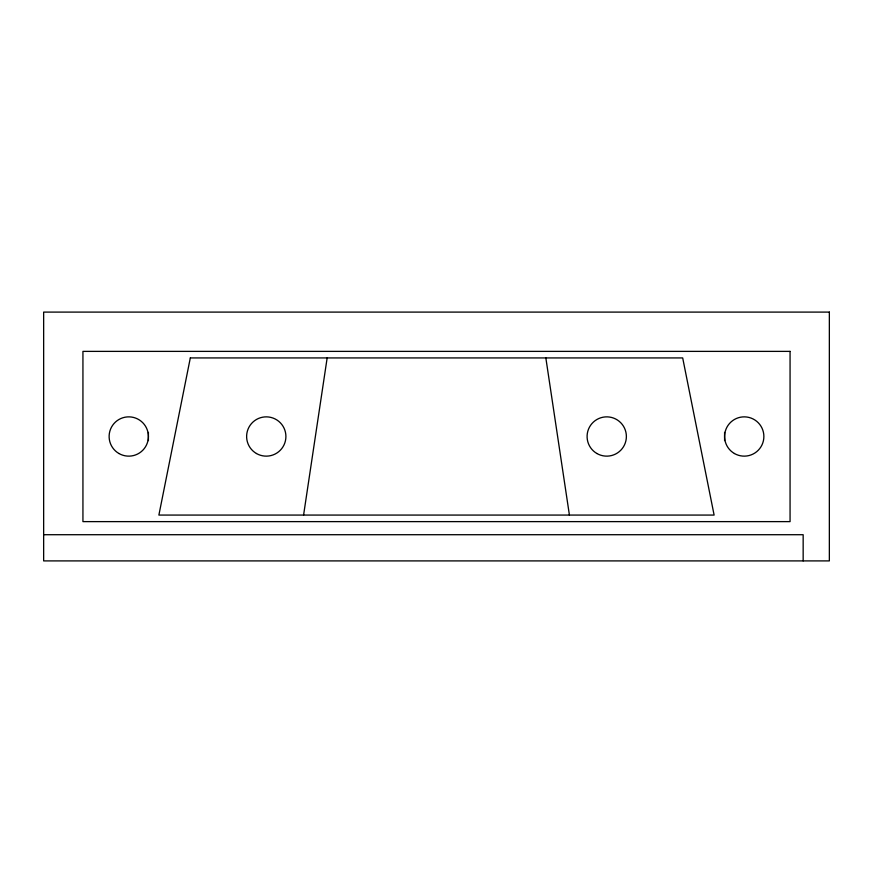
<?xml version="1.0" encoding="UTF-8"?>
<svg xmlns="http://www.w3.org/2000/svg" width="873" height="873" viewBox="0 0 873 873"><rect width="100%" height="100%" fill="white"/><g stroke="black" fill="none" stroke-linecap="round" stroke-linejoin="round"><path stroke-width="1.31" d="M303.586 515.07L327.157 357.93M43.65 534.712L803.16 534.712L803.16 560.903M545.843 357.93L569.414 515.07M724.59 432.408L724.59 440.592M148.41 432.408L148.41 440.592M190.314 357.93L158.886 515.07L714.114 515.07L682.686 357.93L190.314 357.93M829.35 312.098L43.65 312.098L43.65 560.903L829.35 560.903L829.35 312.098M790.065 351.382L82.935 351.382L82.935 521.618L790.065 521.618L790.065 351.382M118.946 453.513A19.643 19.643 0 0 0 148.41 436.5A19.643 19.643 0 0 0 118.946 419.487A19.643 19.643 0 0 0 118.946 453.513M734.411 453.513A19.643 19.643 0 0 0 763.875 436.5A19.643 19.643 0 0 0 734.411 419.487A19.643 19.643 0 0 0 734.411 453.513M596.914 453.513A19.643 19.643 0 0 0 626.378 436.5A19.643 19.643 0 0 0 596.914 419.487A19.643 19.643 0 0 0 596.914 453.513M256.444 453.513A19.643 19.643 0 0 0 285.908 436.5A19.643 19.643 0 0 0 256.444 419.487A19.643 19.643 0 0 0 256.444 453.513"/></g></svg>
